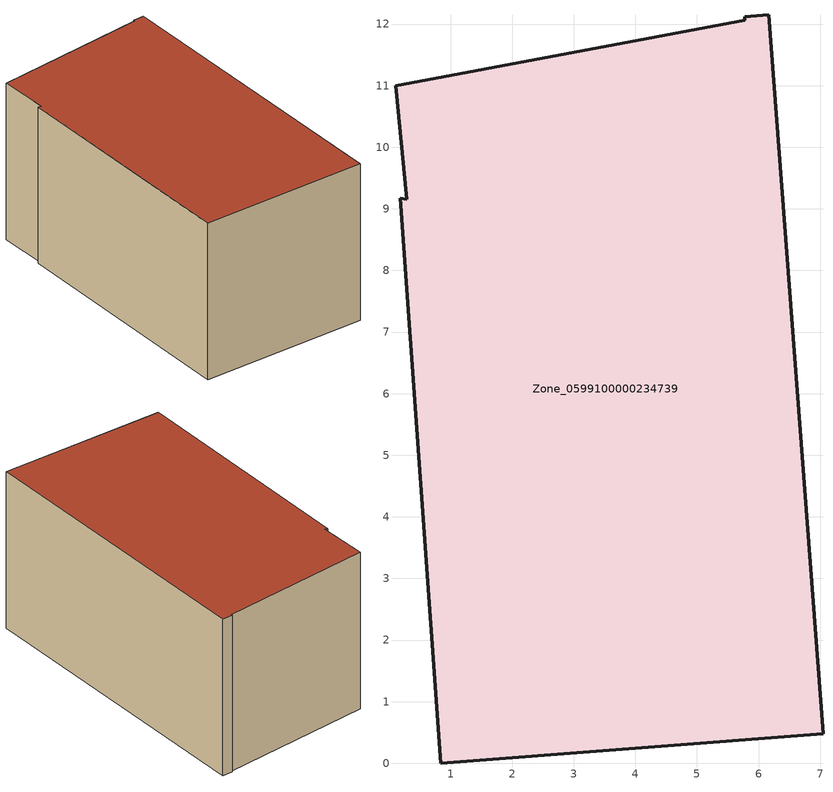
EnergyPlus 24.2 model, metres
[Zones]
Zone_0599100000234739
 floor ground (C_G): 0.84,0 0.18,9.17 0.29,9.15 0.11,11 5.78,12.06 5.77,12.12 6.16,12.15 7.05,0.48 z0
 wall outside (C_F): 7.05,0.48 6.16,12.15 5.77,12.12 5.78,12.06 0.11,11 0.29,9.15 0.18,9.17 0.84,0 7.05,0.48 z0:5.93
 roof outside (C_R): 5.78,12.06 0.11,11 0.29,9.15 0.18,9.17 0.84,0 7.05,0.48 6.16,12.15 5.77,12.12 z5.93
[BUILDING]
Pand.0599100000234739: North Axis=0; Terrain=City; Loads Convergence Tolerance Value=0.04; Temperature Convergence Tolerance Value=0.4; Solar Distribution=FullExterior; Maximum Number of Warmup Days=25; Minimum Number of Warmup Days=1
[Site:Location]
Rotterdam.The.Hague.AP_ZH_NLD Design_Conditions: Latitude=51.96; Longitude=4.45; Time Zone=1; Elevation=-4.5
[SITE:GROUNDTEMPERATURE:BUILDINGSURFACE]
18, 18, 18, 18, 18, 18, 18, 18, 18, 18, 18, 18
[MATERIAL] Thermal Absorptance=0.9; Solar Absorptance=0.7; Visible Absorptance=0.7
Name | Roughness | Thickness | Conductivity | Density | Specific Heat
G.TI.1946-1964 | MediumSmooth | 0.15 | 1 | 540 | 1210
F.TI.1946-1964 | Rough | 0.3 | 0.857143 | 1920 | 840
R.TI.1946-1964 | MediumRough | 0.2 | 0.277778 | 1500 | 1000
[CONSTRUCTION]
C_G: G.TI.1946-1964
C_F: F.TI.1946-1964
C_R: R.TI.1946-1964
[ZONE]
Zone_0599100000234739: Type=1; Multiplier=1; Ceiling Height=Autocalculate; Volume=Autocalculate; Floor Area=autocalculate; Part of Total Floor Area=Yes
[ZONEINFILTRATION:DESIGNFLOWRATE]
Infil_Zone_0599100000234739: Zone or ZoneList or Space or SpaceList=Zone_0599100000234739; Schedule=AlwaysOn; Design Flow Rate Calculation Method=Flow/Area; Flow Rate per Floor Area=0.003; Constant Term Coefficient=1; Temperature Term Coefficient=0; Velocity Term Coefficient=0; Velocity Squared Term Coefficient=0
[HVACTEMPLATE:ZONE:IDEALLOADSAIRSYSTEM]
Zone_0599100000234739: Maximum Heating Supply Air Temperature=50; Minimum Cooling Supply Air Temperature=13; Maximum Heating Supply Air Humidity Ratio=0.0156; Minimum Cooling Supply Air Humidity Ratio=0.0077; Heating Limit=NoLimit; Cooling Limit=NoLimit; Dehumidification Control Type=ConstantSensibleHeatRatio; Cooling Sensible Heat Ratio=0.7; Dehumidification Setpoint=60; Humidification Control Type=None; Humidification Setpoint=30; Outdoor Air Method=None; Outdoor Air Flow Rate per Person=0.00944; Outdoor Air Flow Rate per Zone Floor Area=0; Outdoor Air Flow Rate per Zone=0; Demand Controlled Ventilation Type=None; Outdoor Air Economizer Type=NoEconomizer; Heat Recovery Type=None; Sensible Heat Recovery Effectiveness=0.7; Latent Heat Recovery Effectiveness=0.65
[ZONECONTROL:THERMOSTAT]
ThermostatControl_Zone_0599100000234739: Zone or ZoneList=Zone_0599100000234739; Control Type Schedule=DualSetpointControlType; Control 1=Thermostat_Zone_0599100000234739; Temperature Difference Between Cutout And Setpoint=0
[THERMOSTATSETPOINT:DUALSETPOINT]
Thermostat_Zone_0599100000234739: Heating Setpoint Temperature Schedule=HeatingSetpoint_Zone_0599100000234739; Cooling Setpoint Temperature Schedule=CoolingSetpoint_Zone_0599100000234739
[SCHEDULE:COMPACT]
HeatingSetpoint_Zone_0599100000234739: Through: 12/31, For: AllDays, Until: 24:00, 21
CoolingSetpoint_Zone_0599100000234739: Through: 12/31, For: AllDays, Until: 24:00, 24
DualSetpointControlType: Through: 12/31, For: AllDays, Until: 24:00, 4
AlwaysOn: Through: 12/31, For: AllDays, Until: 24:00, 1
